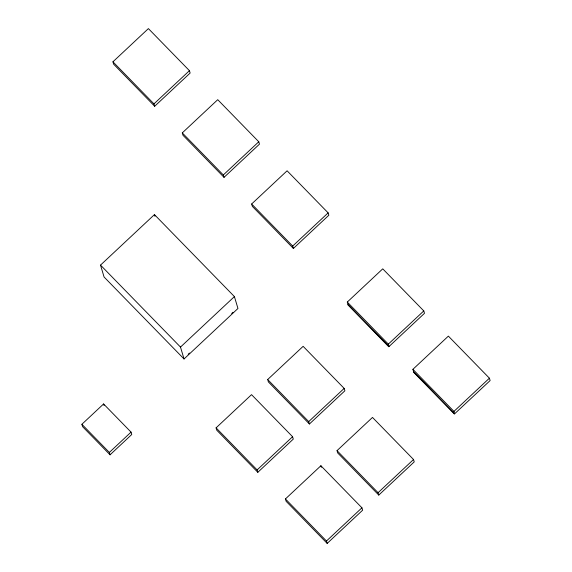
<?xml version="1.0" encoding="UTF-8"?>
<svg xmlns="http://www.w3.org/2000/svg" width="572" height="572" viewBox="0 0 572 572"><rect width="100%" height="100%" fill="white"/><g stroke="black" fill="none" stroke-linecap="round" stroke-linejoin="round"><path stroke-width="0.86" d="M112.934 61.805L148.391 28.6L189.432 70.671L190.14 73.052L154.683 106.256L113.642 64.186L112.934 61.805L153.968 103.875L154.683 106.256M153.968 103.875L189.432 70.671M182.282 132.897L217.739 99.692L258.78 141.77L259.488 144.144L224.031 177.349L182.99 135.278L182.282 132.897L223.323 174.968L224.031 177.349M100.522 265.101L154.447 214.607L234.413 296.589L237.959 308.48L184.041 358.973L104.068 276.998L100.522 265.101L180.495 347.082L184.041 358.973M223.323 174.968L258.78 141.77M251.637 203.997L287.094 170.792L328.135 212.863L328.843 215.244L293.386 248.441L252.345 206.37L251.637 203.997L292.678 246.067L293.386 248.441M81.882 424.281L103.582 403.961L131.045 432.117L131.753 434.498L110.06 454.819L82.59 426.662L81.882 424.281L109.345 452.438L110.06 454.819M180.495 347.082L234.413 296.589M292.678 246.067L328.135 212.863M188.167 354.268L189.468 353.053M231.689 313.513L232.983 312.298M109.345 452.438L131.045 432.117M347.29 302.052L388.331 344.122L389.039 346.503L347.998 304.433L347.29 302.052L382.747 268.847L423.788 310.918L424.495 313.299L388.76 346.768L347.719 304.697M216.08 427.856L251.537 394.651L292.578 436.722L293.286 439.103L257.829 472.308L216.788 430.23L216.08 427.856L257.121 469.927L257.829 472.308M267.675 379.536L303.131 346.332L344.172 388.402L344.88 390.783L309.423 423.988L268.382 381.917L267.675 379.536L308.716 421.607L309.423 423.988M388.331 344.122L423.788 310.918M257.121 469.927L292.578 436.722M308.716 421.607L344.172 388.402M412.912 369.319L453.953 411.397L454.661 413.771L413.62 371.7L412.912 369.319L448.369 336.122L489.41 378.192L490.118 380.566L454.375 414.035L413.341 371.964M285.435 498.948L320.892 465.744L361.933 507.814L362.641 510.195L327.184 543.4L286.143 501.329L285.435 498.948L326.469 541.019L327.184 543.4M337.03 450.636L372.486 417.431L413.527 459.502L414.235 461.883L378.778 495.08L337.737 453.01L337.03 450.636L378.071 492.707L378.778 495.08M453.953 411.397L489.41 378.192M326.469 541.019L361.933 507.814M378.071 492.707L413.527 459.502M320.892 465.744L321.364 467.331M154.447 214.607L154.955 216.309M103.582 403.961L104.054 405.548"/></g></svg>
